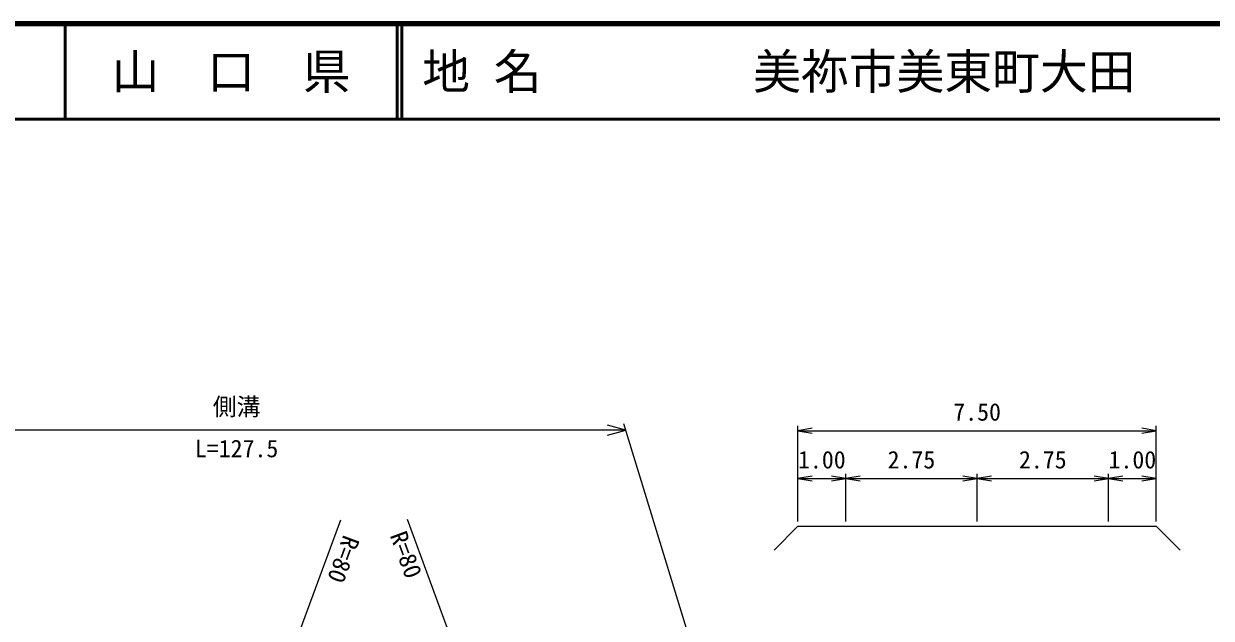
# Model space of a CAD drawing. Units: millimetres at full size, sheet at 1:1000, with parts at other scales. Extents: x 40000 to 680000, y 20000 to 380000.
# Drawn here: x 328681 to 452961, y 317768 to 380000 of the extents above; entities that cross this region are included whole.
import ezdxf
from ezdxf.enums import TextEntityAlignment as Align

# ---------------------------------------------------------------- set-up
doc = ezdxf.new("R2010")
doc.units = ezdxf.units.MM
doc.header["$LTSCALE"] = 1000
for name, color, linetype, lineweight in [('M-BGD', 7, 'Continuous', 25), ('M-STR-HTXT', 7, 'Continuous', 13), ('M-TTL', 2, 'Continuous', 140), ('M-TTL-LINE', 7, 'Continuous', 50)]:
    doc.layers.add(name, color=color, linetype=linetype, lineweight=lineweight)
doc.layers.add('M-TTL-TXT', color=7, linetype='Continuous')
doc.styles.add('@ＭＳ ゴシック', font='')
doc.styles.add('ＭＳ ゴシック', font='')
doc.styles.get('@ＭＳ ゴシック').set_extended_font_data('@MS Gothic')
doc.styles.get('ＭＳ ゴシック').set_extended_font_data('MS Gothic')

# ---------------------------------------------------------------- blocks, each defined once
blk = doc.blocks.new('open_arrow')
at = {"color": 0, "linetype": 'Continuous', "lineweight": -2}
blk.add_lwpolyline([(7.5, 1.25), (0, 0), (7.5, -1.25)], dxfattribs=at)

msp = doc.modelspace()

# ---------------------------------------------------------------- linework, layer by layer
at = {"layer": 'M-BGD'}
for p, q in [((408673, 281844), (391495, 338114)), ((391697, 337453), (310221, 337453)), ((391697, 337453), (389765, 337971)), ((389765, 336935), (391697, 337453))]:
    msp.add_line(p, q, dxfattribs=at)
at = {"layer": 'M-STR-HTXT'}
for p, q in [((409708, 327899), (409708, 337899)), ((409708, 337399), (447208, 337399)), ((447208, 327899), (447208, 337899)), ((409708, 327899), (409708, 332899)), ((409708, 332399), (414708, 332399)), ((414708, 327899), (414708, 332899)), ((414708, 332399), (428458, 332399)), ((428458, 327899), (428458, 332899)), ((428458, 332399), (442208, 332399)), ((442208, 327899), (442208, 332899)), ((442208, 332399), (447208, 332399)), ((447208, 327899), (447208, 332899)), ((361841, 328029), (337547, 262445)), ((393024, 262599), (368831, 328092)), ((409708, 327399), (407208, 324899)), ((409708, 327399), (447208, 327399)), ((447208, 327399), (449708, 324899))]:
    msp.add_line(p, q, dxfattribs=at)
at = {"layer": 'M-TTL'}
msp.add_line((680000, 380000), (40000, 380000), dxfattribs=at)
at = {"layer": 'M-TTL-LINE'}
for p, q in [((333000, 380000), (333000, 370000)), ((367750, 380000), (367750, 370000)), ((368250, 380000), (368250, 370000)), ((40000, 370000), (680000, 370000))]:
    msp.add_line(p, q, dxfattribs=at)

# ---------------------------------------------------------------- block references
at = {"layer": 'M-STR-HTXT', "xscale": 200, "yscale": 200}
for p in [(409708, 337399), (409708, 332399), (414708, 332399), (428458, 332399), (442208, 332399)]:
    msp.add_blockref('open_arrow', p, dxfattribs=at)
at = {"layer": 'M-STR-HTXT', "xscale": 200, "yscale": 200, "rotation": 180}
for p in [(447208, 337399), (414708, 332399), (428458, 332399), (442208, 332399), (447208, 332399)]:
    msp.add_blockref('open_arrow', p, dxfattribs=at)

# ---------------------------------------------------------------- texts
at = {"layer": 'M-BGD', "style": 'ＭＳ ゴシック'}
msp.add_text('側溝', height=1833, dxfattribs=at).set_placement((350959, 338453), align=Align.BOTTOM_CENTER)
at = {"layer": 'M-BGD', "style": '@ＭＳ ゴシック'}
msp.add_text('L=127.5', height=1833, dxfattribs=at).set_placement((350959, 336453), align=Align.TOP_CENTER)
at = {"layer": 'M-STR-HTXT', "style": 'ＭＳ ゴシック'}
for s, p in [('7.50', (428458, 337899)), ('1.00', (412208, 332899)), ('2.75', (421583, 332899)), ('2.75', (435333, 332899)), ('1.00', (444708, 332899))]:
    msp.add_text(s, height=1833, dxfattribs=at).set_placement(p, align=Align.BOTTOM_CENTER)
for rotation, p in [(290.274, (366460, 326257)), (249.674, (361644, 326779))]:
    msp.add_text('R=80', height=1833, rotation=rotation, dxfattribs=at).set_placement(p, align=Align.BOTTOM_LEFT)
at = {"layer": 'M-TTL-TXT', "style": 'ＭＳ ゴシック'}
msp.add_text('山\u3000口\u3000県', height=3666, dxfattribs=at).set_placement((350375, 375000), align=Align.MIDDLE_CENTER)
for s, p in [('地 名', (370380, 375000)), ('美祢市美東町大田', (405024, 375000))]:
    msp.add_text(s, height=3666, dxfattribs=at).set_placement(p, align=Align.MIDDLE_LEFT)

doc.saveas('drawing.dxf')
